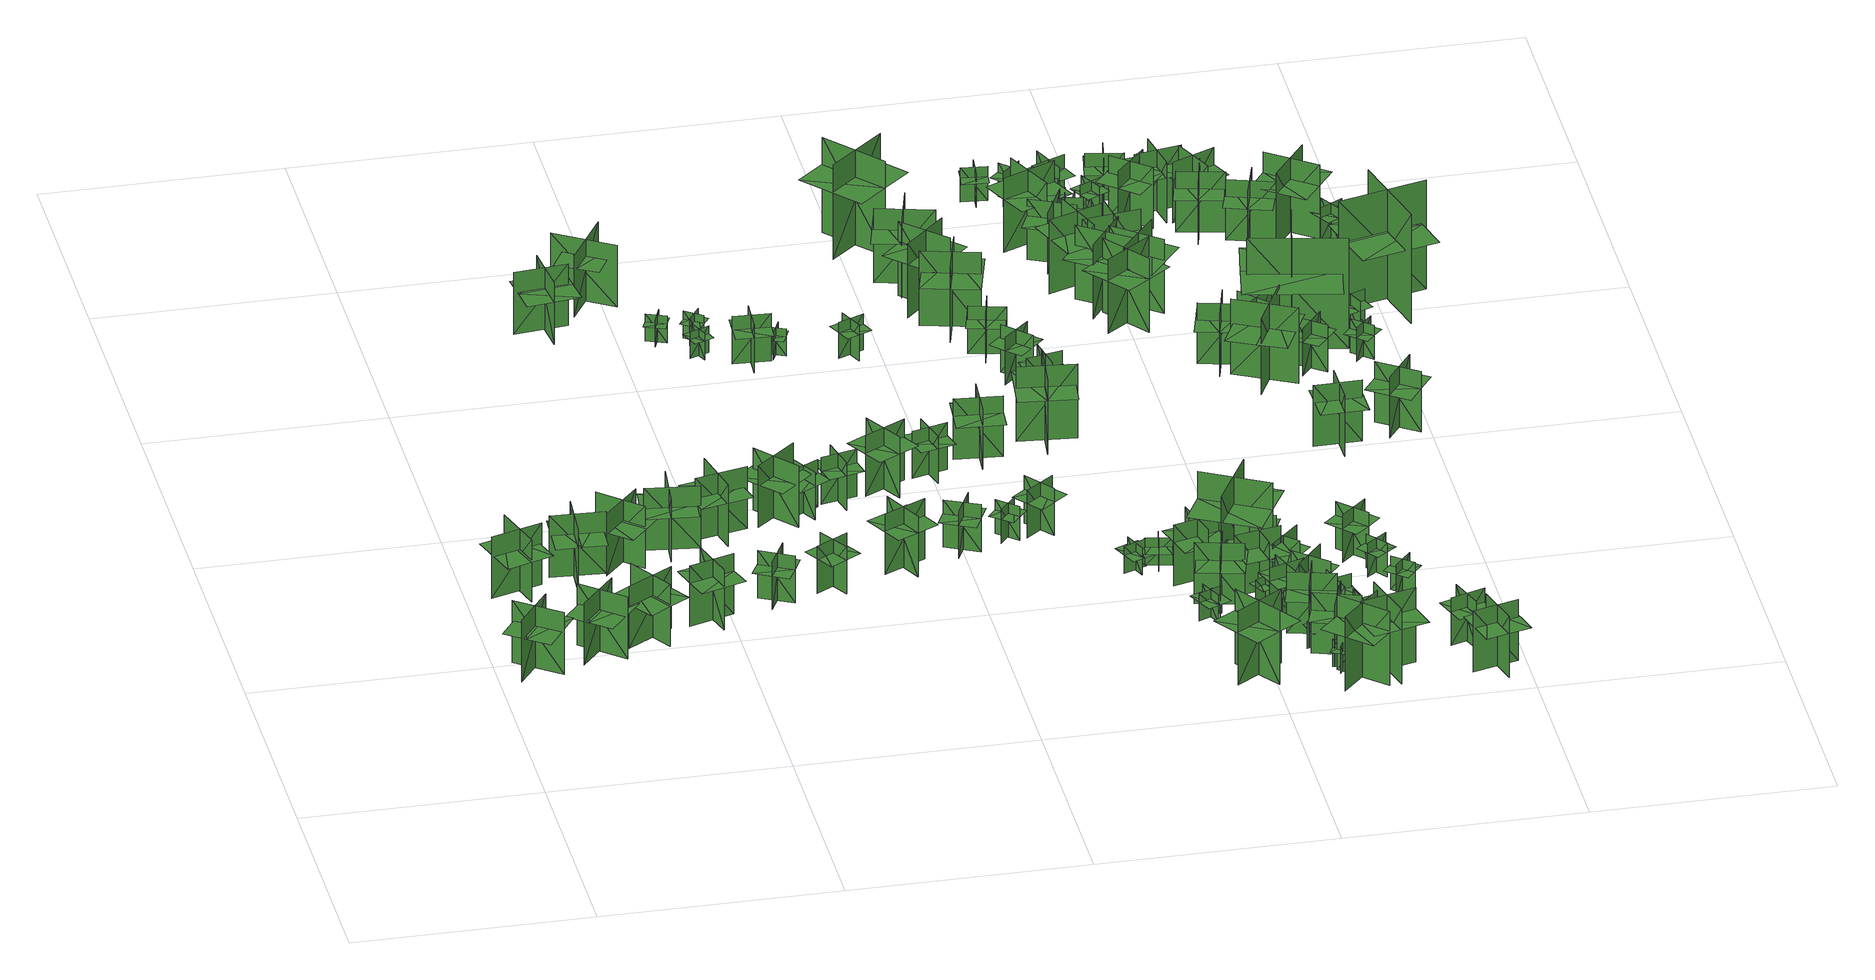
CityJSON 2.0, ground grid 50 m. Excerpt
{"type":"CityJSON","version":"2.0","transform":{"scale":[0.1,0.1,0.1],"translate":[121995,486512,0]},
"CityObjects":{
"tree1":{"type":"SolitaryVegetationObject","geometry":[{"type":"MultiSurface","lod":"1","boundaries":[[[0,1,2]],[[0,2,3]],[[4,5,6]],[[4,6,7]],[[8,9,10]],[[8,10,11]],[[8,11,12]],[[8,12,13]]]}]},
"tree2":{"type":"SolitaryVegetationObject","geometry":[{"type":"MultiSurface","lod":"1","boundaries":[[[14,15,16]],[[14,16,17]],[[18,19,20]],[[18,20,21]],[[22,23,24]],[[22,24,25]],[[22,25,26]],[[22,26,27]]]}]},
"tree3":{"type":"SolitaryVegetationObject","geometry":[{"type":"MultiSurface","lod":"1","boundaries":[[[28,29,30]],[[28,30,31]],[[32,33,34]],[[32,34,35]],[[36,37,38]],[[36,38,39]],[[36,39,40]],[[36,40,41]]]}]},
"tree4":{"type":"SolitaryVegetationObject","geometry":[{"type":"MultiSurface","lod":"1","boundaries":[[[42,43,44]],[[42,44,45]],[[46,47,48]],[[46,48,49]],[[50,51,52]],[[50,52,53]],[[50,53,54]],[[50,54,55]]]}]},
"tree5":{"type":"SolitaryVegetationObject","geometry":[{"type":"MultiSurface","lod":"1","boundaries":[[[56,57,58]],[[56,58,59]],[[60,61,62]],[[60,62,63]],[[64,65,66]],[[64,66,67]],[[64,67,68]],[[64,68,69]]]}]},
"tree6":{"type":"SolitaryVegetationObject","geometry":[{"type":"MultiSurface","lod":"1","boundaries":[[[70,71,72]],[[70,72,73]],[[74,75,76]],[[74,76,77]],[[78,79,80]],[[78,80,81]],[[78,81,82]],[[78,82,83]]]}]},
"tree7":{"type":"SolitaryVegetationObject","geometry":[{"type":"MultiSurface","lod":"1","boundaries":[[[84,85,86]],[[84,86,87]],[[88,89,90]],[[88,90,91]],[[92,93,94]],[[92,94,95]],[[92,95,96]],[[92,96,97]]]}]},
"tree8":{"type":"SolitaryVegetationObject","geometry":[{"type":"MultiSurface","lod":"1","boundaries":[[[98,99,100]],[[98,100,101]],[[102,103,104]],[[102,104,105]],[[106,107,108]],[[106,108,109]],[[106,109,110]],[[106,110,111]]]}]},
"tree9":{"type":"SolitaryVegetationObject","geometry":[{"type":"MultiSurface","lod":"1","boundaries":[[[112,113,114]],[[112,114,115]],[[116,117,118]],[[116,118,119]],[[120,121,122]],[[120,122,123]],[[120,123,124]],[[120,124,125]]]}]},
"tree10":{"type":"SolitaryVegetationObject","geometry":[{"type":"MultiSurface","lod":"1","boundaries":[[[126,127,128]],[[126,128,129]],[[130,131,132]],[[130,132,133]],[[134,135,136]],[[134,136,137]],[[134,137,138]],[[134,138,139]]]}]},
"tree11":{"type":"SolitaryVegetationObject","geometry":[{"type":"MultiSurface","lod":"1","boundaries":[[[140,141,142]],[[140,142,143]],[[144,145,146]],[[144,146,147]],[[148,149,150]],[[148,150,151]],[[148,151,152]],[[148,152,153]]]}]},
"tree12":{"type":"SolitaryVegetationObject","geometry":[{"type":"MultiSurface","lod":"1","boundaries":[[[154,155,156]],[[154,156,157]],[[158,159,160]],[[158,160,161]],[[162,163,164]],[[162,164,165]],[[162,165,166]],[[162,166,167]]]}]},
"tree13":{"type":"SolitaryVegetationObject","geometry":[{"type":"MultiSurface","lod":"1","boundaries":[[[168,169,170]],[[168,170,171]],[[172,173,174]],[[172,174,175]],[[176,177,178]],[[176,178,179]],[[176,179,180]],[[176,180,181]]]}]},
"tree14":{"type":"SolitaryVegetationObject","geometry":[{"type":"MultiSurface","lod":"1","boundaries":[[[182,183,184]],[[182,184,185]],[[186,187,188]],[[186,188,189]],[[190,191,192]],[[190,192,193]],[[190,193,194]],[[190,194,195]]]}]},
"tree15":{"type":"SolitaryVegetationObject","geometry":[{"type":"MultiSurface","lod":"1","boundaries":[[[196,197,198]],[[196,198,199]],[[200,201,202]],[[200,202,203]],[[204,205,206]],[[204,206,207]],[[204,207,208]],[[204,208,209]]]}]},
"tree16":{"type":"SolitaryVegetationObject","geometry":[{"type":"MultiSurface","lod":"1","boundaries":[[[210,211,212]],[[210,212,213]],[[214,215,216]],[[214,216,217]],[[218,219,220]],[[218,220,221]],[[218,221,222]],[[218,222,223]]]}]},
"tree17":{"type":"SolitaryVegetationObject","geometry":[{"type":"MultiSurface","lod":"1","boundaries":[[[224,225,226]],[[224,226,227]],[[228,229,230]],[[228,230,231]],[[232,233,234]],[[232,234,235]],[[232,235,236]],[[232,236,237]]]}]},
"tree18":{"type":"SolitaryVegetationObject","geometry":[{"type":"MultiSurface","lod":"1","boundaries":[[[238,239,240]],[[238,240,241]],[[242,243,244]],[[242,244,245]],[[246,247,248]],[[246,248,249]],[[246,249,250]],[[246,250,251]]]}]},
"tree19":{"type":"SolitaryVegetationObject","geometry":[{"type":"MultiSurface","lod":"1","boundaries":[[[252,253,254]],[[252,254,255]],[[256,257,258]],[[256,258,259]],[[260,261,262]],[[260,262,263]],[[260,263,264]],[[260,264,265]]]}]},
"tree20":{"type":"SolitaryVegetationObject","geometry":[{"type":"MultiSurface","lod":"1","boundaries":[[[266,267,268]],[[266,268,269]],[[270,271,272]],[[270,272,273]],[[274,275,276]],[[274,276,277]],[[274,277,278]],[[274,278,279]]]}]},
"tree21":{"type":"SolitaryVegetationObject","geometry":[{"type":"MultiSurface","lod":"1","boundaries":[[[280,281,282]],[[280,282,283]],[[284,285,286]],[[284,286,287]],[[288,289,290]],[[288,290,291]],[[288,291,292]],[[288,292,293]]]}]},
"tree22":{"type":"SolitaryVegetationObject","geometry":[{"type":"MultiSurface","lod":"1","boundaries":[[[294,295,296]],[[294,296,297]],[[298,299,300]],[[298,300,301]],[[302,303,304]],[[302,304,305]],[[302,305,306]],[[302,306,307]]]}]},
"tree23":{"type":"SolitaryVegetationObject","geometry":[{"type":"MultiSurface","lod":"1","boundaries":[[[308,309,310]],[[308,310,311]],[[312,313,314]],[[312,314,315]],[[316,317,318]],[[316,318,319]],[[316,319,320]],[[316,320,321]]]}]},
"tree24":{"type":"SolitaryVegetationObject","geometry":[{"type":"MultiSurface","lod":"1","boundaries":[[[322,323,324]],[[322,324,325]],[[326,327,328]],[[326,328,329]],[[330,331,332]],[[330,332,333]],[[330,333,334]],[[330,334,335]]]}]},
"tree25":{"type":"SolitaryVegetationObject","geometry":[{"type":"MultiSurface","lod":"1","boundaries":[[[336,337,338]],[[336,338,339]],[[340,341,342]],[[340,342,343]],[[344,345,346]],[[344,346,347]],[[344,347,348]],[[344,348,349]]]}]},
"tree26":{"type":"SolitaryVegetationObject","geometry":[{"type":"MultiSurface","lod":"1","boundaries":[[[350,351,352]],[[350,352,353]],[[354,355,356]],[[354,356,357]],[[358,359,360]],[[358,360,361]],[[358,361,362]],[[358,362,363]]]}]},
"tree27":{"type":"SolitaryVegetationObject","geometry":[{"type":"MultiSurface","lod":"1","boundaries":[[[364,365,366]],[[364,366,367]],[[368,369,370]],[[368,370,371]],[[372,373,374]],[[372,374,375]],[[372,375,376]],[[372,376,377]]]}]},
"tree28":{"type":"SolitaryVegetationObject","geometry":[{"type":"MultiSurface","lod":"1","boundaries":[[[378,379,380]],[[378,380,381]],[[382,383,384]],[[382,384,385]],[[386,387,388]],[[386,388,389]],[[386,389,390]],[[386,390,391]]]}]},
"tree29":{"type":"SolitaryVegetationObject","geometry":[{"type":"MultiSurface","lod":"1","boundaries":[[[392,393,394]],[[392,394,395]],[[396,397,398]],[[396,398,399]],[[400,401,402]],[[400,402,403]],[[400,403,404]],[[400,404,405]]]}]},
"tree30":{"type":"SolitaryVegetationObject","geometry":[{"type":"MultiSurface","lod":"1","boundaries":[[[406,407,408]],[[406,408,409]],[[410,411,412]],[[410,412,413]],[[414,415,416]],[[414,416,417]],[[414,417,418]],[[414,418,419]]]}]},
"tree31":{"type":"SolitaryVegetationObject","geometry":[{"type":"MultiSurface","lod":"1","boundaries":[[[420,421,422]],[[420,422,423]],[[424,425,426]],[[424,426,427]],[[428,429,430]],[[428,430,431]],[[428,431,432]],[[428,432,433]]]}]},
"tree32":{"type":"SolitaryVegetationObject","geometry":[{"type":"MultiSurface","lod":"1","boundaries":[[[434,435,436]],[[434,436,437]],[[438,439,440]],[[438,440,441]],[[442,443,444]],[[442,444,445]],[[442,445,446]],[[442,446,447]]]}]},
"tree33":{"type":"SolitaryVegetationObject","geometry":[{"type":"MultiSurface","lod":"1","boundaries":[[[448,449,450]],[[448,450,451]],[[452,453,454]],[[452,454,455]],[[456,457,458]],[[456,458,459]],[[456,459,460]],[[456,460,461]]]}]},
"tree34":{"type":"SolitaryVegetationObject","geometry":[{"type":"MultiSurface","lod":"1","boundaries":[[[462,463,464]],[[462,464,465]],[[466,467,468]],[[466,468,469]],[[470,471,472]],[[470,472,473]],[[470,473,474]],[[470,474,475]]]}]},
"tree35":{"type":"SolitaryVegetationObject","geometry":[{"type":"MultiSurface","lod":"1","boundaries":[[[476,477,478]],[[476,478,479]],[[480,481,482]],[[480,482,483]],[[484,485,486]],[[484,486,487]],[[484,487,488]],[[484,488,489]]]}]},
"tree36":{"type":"SolitaryVegetationObject","geometry":[{"type":"MultiSurface","lod":"1","boundaries":[[[490,491,492]],[[490,492,493]],[[494,495,496]],[[494,496,497]],[[498,499,500]],[[498,500,501]],[[498,501,502]],[[498,502,503]]]}]},
"tree37":{"type":"SolitaryVegetationObject","geometry":[{"type":"MultiSurface","lod":"1","boundaries":[[[504,505,506]],[[504,506,507]],[[508,509,510]],[[508,510,511]],[[512,513,514]],[[512,514,515]],[[512,515,516]],[[512,516,517]]]}]},
"tree38":{"type":"SolitaryVegetationObject","geometry":[{"type":"MultiSurface","lod":"1","boundaries":[[[518,519,520]],[[518,520,521]],[[522,523,524]],[[522,524,525]],[[526,527,528]],[[526,528,529]],[[526,529,530]],[[526,530,531]]]}]},
"tree39":{"type":"SolitaryVegetationObject","geometry":[{"type":"MultiSurface","lod":"1","boundaries":[[[532,533,534]],[[532,534,535]],[[536,537,538]],[[536,538,539]],[[540,541,542]],[[540,542,543]],[[540,543,544]],[[540,544,545]]]}]},
"tree40":{"type":"SolitaryVegetationObject","geometry":[{"type":"MultiSurface","lod":"1","boundaries":[[[546,547,548]],[[546,548,549]],[[550,551,552]],[[550,552,553]],[[554,555,556]],[[554,556,557]],[[554,557,558]],[[554,558,559]]]}]},
"tree41":{"type":"SolitaryVegetationObject","geometry":[{"type":"MultiSurface","lod":"1","boundaries":[[[560,561,562]],[[560,562,563]],[[564,565,566]],[[564,566,567]],[[568,569,570]],[[568,570,571]],[[568,571,572]],[[568,572,573]]]}]},
"tree42":{"type":"SolitaryVegetationObject","geometry":[{"type":"MultiSurface","lod":"1","boundaries":[[[574,575,576]],[[574,576,577]],[[578,579,580]],[[578,580,581]],[[582,583,584]],[[582,584,585]],[[582,585,586]],[[582,586,587]]]}]},
"tree43":{"type":"SolitaryVegetationObject","geometry":[{"type":"MultiSurface","lod":"1","boundaries":[[[588,589,590]],[[588,590,591]],[[592,593,594]],[[592,594,595]],[[596,597,598]],[[596,598,599]],[[596,599,600]],[[596,600,601]]]}]},
"tree44":{"type":"SolitaryVegetationObject","geometry":[{"type":"MultiSurface","lod":"1","boundaries":[[[602,603,604]],[[602,604,605]],[[606,607,608]],[[606,608,609]],[[610,611,612]],[[610,612,613]],[[610,613,614]],[[610,614,615]]]}]},
"tree45":{"type":"SolitaryVegetationObject","geometry":[{"type":"MultiSurface","lod":"1","boundaries":[[[616,617,618]],[[616,618,619]],[[620,621,622]],[[620,622,623]],[[624,625,626]],[[624,626,627]],[[624,627,628]],[[624,628,629]]]}]},
"tree46":{"type":"SolitaryVegetationObject","geometry":[{"type":"MultiSurface","lod":"1","boundaries":[[[630,631,632]],[[630,632,633]],[[634,635,636]],[[634,636,637]],[[638,639,640]],[[638,640,641]],[[638,641,642]],[[638,642,643]]]}]},
"tree47":{"type":"SolitaryVegetationObject","geometry":[{"type":"MultiSurface","lod":"1","boundaries":[[[644,645,646]],[[644,646,647]],[[648,649,650]],[[648,650,651]],[[652,653,654]],[[652,654,655]],[[652,655,656]],[[652,656,657]]]}]},
"tree48":{"type":"SolitaryVegetationObject","geometry":[{"type":"MultiSurface","lod":"1","boundaries":[[[658,659,660]],[[658,660,661]],[[662,663,664]],[[662,664,665]],[[666,667,668]],[[666,668,669]],[[666,669,670]],[[666,670,671]]]}]},
"tree49":{"type":"SolitaryVegetationObject","geometry":[{"type":"MultiSurface","lod":"1","boundaries":[[[672,673,674]],[[672,674,675]],[[676,677,678]],[[676,678,679]],[[680,681,682]],[[680,682,683]],[[680,683,684]],[[680,684,685]]]}]},
"tree50":{"type":"SolitaryVegetationObject","geometry":[{"type":"MultiSurface","lod":"1","boundaries":[[[686,687,688]],[[686,688,689]],[[690,691,692]],[[690,692,693]],[[694,695,696]],[[694,696,697]],[[694,697,698]],[[694,698,699]]]}]},
"tree51":{"type":"SolitaryVegetationObject","geometry":[{"type":"MultiSurface","lod":"1","boundaries":[[[700,701,702]],[[700,702,703]],[[704,705,706]],[[704,706,707]],[[708,709,710]],[[708,710,711]],[[708,711,712]],[[708,712,713]]]}]},
"tree52":{"type":"SolitaryVegetationObject","geometry":[{"type":"MultiSurface","lod":"1","boundaries":[[[714,715,716]],[[714,716,717]],[[718,719,720]],[[718,720,721]],[[722,723,724]],[[722,724,725]],[[722,725,726]],[[722,726,727]]]}]},
"tree53":{"type":"SolitaryVegetationObject","geometry":[{"type":"MultiSurface","lod":"1","boundaries":[[[728,729,730]],[[728,730,731]],[[732,733,734]],[[732,734,735]],[[736,737,738]],[[736,738,739]],[[736,739,740]],[[736,740,741]]]}]},
"tree54":{"type":"SolitaryVegetationObject","geometry":[{"type":"MultiSurface","lod":"1","boundaries":[[[742,743,744]],[[742,744,745]],[[746,747,748]],[[746,748,749]],[[750,751,752]],[[750,752,753]],[[750,753,754]],[[750,754,755]]]}]},
"tree55":{"type":"SolitaryVegetationObject","geometry":[{"type":"MultiSurface","lod":"1","boundaries":[[[756,757,758]],[[756,758,759]],[[760,761,762]],[[760,762,763]],[[764,765,766]],[[764,766,767]],[[764,767,768]],[[764,768,769]]]}]},
"tree56":{"type":"SolitaryVegetationObject","geometry":[{"type":"MultiSurface","lod":"1","boundaries":[[[770,771,772]],[[770,772,773]],[[774,775,776]],[[774,776,777]],[[778,779,780]],[[778,780,781]],[[778,781,782]],[[778,782,783]]]}]},
"tree57":{"type":"SolitaryVegetationObject","geometry":[{"type":"MultiSurface","lod":"1","boundaries":[[[784,785,786]],[[784,786,787]],[[788,789,790]],[[788,790,791]],[[792,793,794]],[[792,794,795]],[[792,795,796]],[[792,796,797]]]}]},
"tree58":{"type":"SolitaryVegetationObject","geometry":[{"type":"MultiSurface","lod":"1","boundaries":[[[798,799,800]],[[798,800,801]],[[802,803,804]],[[802,804,805]],[[806,807,808]],[[806,808,809]],[[806,809,810]],[[806,810,811]]]}]},
"tree59":{"type":"SolitaryVegetationObject","geometry":[{"type":"MultiSurface","lod":"1","boundaries":[[[812,813,814]],[[812,814,815]],[[816,817,818]],[[816,818,819]],[[820,821,822]],[[820,822,823]],[[820,823,824]],[[820,824,825]]]}]},
"tree60":{"type":"SolitaryVegetationObject","geometry":[{"type":"MultiSurface","lod":"1","boundaries":[[[826,827,828]],[[826,828,829]],[[830,831,832]],[[830,832,833]],[[834,835,836]],[[834,836,837]],[[834,837,838]],[[834,838,839]]]}]},
"tree61":{"type":"SolitaryVegetationObject","geometry":[{"type":"MultiSurface","lod":"1","boundaries":[[[840,841,842]],[[840,842,843]],[[844,845,846]],[[844,846,847]],[[848,849,850]],[[848,850,851]],[[848,851,852]],[[848,852,853]]]}]},
"tree62":{"type":"SolitaryVegetationObject","geometry":[{"type":"MultiSurface","lod":"1","boundaries":[[[854,855,856]],[[854,856,857]],[[858,859,860]],[[858,860,861]],[[862,863,864]],[[862,864,865]],[[862,865,866]],[[862,866,867]]]}]},
"tree63":{"type":"SolitaryVegetationObject","geometry":[{"type":"MultiSurface","lod":"1","boundaries":[[[868,869,870]],[[868,870,871]],[[872,873,874]],[[872,874,875]],[[876,877,878]],[[876,878,879]],[[876,879,880]],[[876,880,881]]]}]},
"tree64":{"type":"SolitaryVegetationObject","geometry":[{"type":"MultiSurface","lod":"1","boundaries":[[[882,883,884]],[[882,884,885]],[[886,887,888]],[[886,888,889]],[[890,891,892]],[[890,892,893]],[[890,893,894]],[[890,894,895]]]}]},
"tree65":{"type":"SolitaryVegetationObject","geometry":[{"type":"MultiSurface","lod":"1","boundaries":[[[896,897,898]],[[896,898,899]],[[900,901,902]],[[900,902,903]],[[904,905,906]],[[904,906,907]],[[904,907,908]],[[904,908,909]]]}]},
"tree66":{"type":"SolitaryVegetationObject","geometry":[{"type":"MultiSurface","lod":"1","boundaries":[[[910,911,912]],[[910,912,913]],[[914,915,916]],[[914,916,917]],[[918,919,920]],[[918,920,921]],[[918,921,922]],[[918,922,923]]]}]},
"tree67":{"type":"SolitaryVegetationObject","geometry":[{"type":"MultiSurface","lod":"1","boundaries":[[[924,925,926]],[[924,926,927]],[[928,929,930]],[[928,930,931]],[[932,933,934]],[[932,934,935]],[[932,935,936]],[[932,936,937]]]}]},
"tree68":{"type":"SolitaryVegetationObject","geometry":[{"type":"MultiSurface","lod":"1","boundaries":[[[938,939,940]],[[938,940,941]],[[942,943,944]],[[942,944,945]],[[946,947,948]],[[946,948,949]],[[946,949,950]],[[946,950,951]]]}]},
"tree69":{"type":"SolitaryVegetationObject","geometry":[{"type":"MultiSurface","lod":"1","boundaries":[[[952,953,954]],[[952,954,955]],[[956,957,958]],[[956,958,959]],[[960,961,962]],[[960,962,963]],[[960,963,964]],[[960,964,965]]]}]},
"tree70":{"type":"SolitaryVegetationObject","geometry":[{"type":"MultiSurface","lod":"1","boundaries":[[[966,967,968]],[[966,968,969]],[[970,971,972]],[[970,972,973]],[[974,975,976]],[[974,976,977]],[[974,977,978]],[[974,978,979]]]}]},
"tree71":{"type":"SolitaryVegetationObject","geometry":[{"type":"MultiSurface","lod":"1","boundaries":[[[980,981,982]],[[980,982,983]],[[984,985,986]],[[984,986,987]],[[988,989,990]],[[988,990,991]],[[988,991,992]],[[988,992,993]]]}]},
"tree72":{"type":"SolitaryVegetationObject","geometry":[{"type":"MultiSurface","lod":"1","boundaries":[[[994,995,996]],[[994,996,997]],[[998,999,1000]],[[998,1000,1001]],[[1002,1003,1004]],[[1002,1004,1005]],[[1002,1005,1006]],[[1002,1006,1007]]]}]},
"tree73":{"type":"SolitaryVegetationObject","geometry":[{"type":"MultiSurface","lod":"1","boundaries":[[[1008,1009,1010]],[[1008,1010,1011]],[[1012,1013,1014]],[[1012,1014,1015]],[[1016,1017,1018]],[[1016,1018,1019]],[[1016,1019,1020]],[[1016,1020,1021]]]}]},
"tree74":{"type":"SolitaryVegetationObject","geometry":[{"type":"MultiSurface","lod":"1","boundaries":[[[1022,1023,1024]],[[1022,1024,1025]],[[1026,1027,1028]],[[1026,1028,1029]],[[1030,1031,1032]],[[1030,1032,1033]],[[1030,1033,1034]],[[1030,1034,1035]]]}]},
"tree75":{"type":"SolitaryVegetationObject","geometry":[{"type":"MultiSurface","lod":"1","boundaries":[[[1036,1037,1038]],[[1036,1038,1039]],[[1040,1041,1042]],[[1040,1042,1043]],[[1044,1045,1046]],[[1044,1046,1047]],[[1044,1047,1048]],[[1044,1048,1049]]]}]},
"tree76":{"type":"SolitaryVegetationObject","geometry":[{"type":"MultiSurface","lod":"1","boundaries":[[[1050,1051,1052]],[[1050,1052,1053]],[[1054,1055,1056]],[[1054,1056,1057]],[[1058,1059,1060]],[[1058,1060,1061]],[[1058,1061,1062]],[[1058,1062,1063]]]}]},
"tree77":{"type":"SolitaryVegetationObject","geometry":[{"type":"MultiSurface","lod":"1","boundaries":[[[1064,1065,1066]],[[1064,1066,1067]],[[1068,1069,1070]],[[1068,1070,1071]],[[1072,1073,1074]],[[1072,1074,1075]],[[1072,1075,1076]],[[1072,1076,1077]]]}]},
"tree78":{"type":"SolitaryVegetationObject","geometry":[{"type":"MultiSurface","lod":"1","boundaries":[[[1078,1079,1080]],[[1078,1080,1081]],[[1082,1083,1084]],[[1082,1084,1085]],[[1086,1087,1088]],[[1086,1088,1089]],[[1086,1089,1090]],[[1086,1090,1091]]]}]},
"tree79":{"type":"SolitaryVegetationObject","geometry":[{"type":"MultiSurface","lod":"1","boundaries":[[[1092,1093,1094]],[[1092,1094,1095]],[[1096,1097,1098]],[[1096,1098,1099]],[[1100,1101,1102]],[[1100,1102,1103]],[[1100,1103,1104]],[[1100,1104,1105]]]}]},
"tree80":{"type":"SolitaryVegetationObject","geometry":[{"type":"MultiSurface","lod":"1","boundaries":[[[1106,1107,1108]],[[1106,1108,1109]],[[1110,1111,1112]],[[1110,1112,1113]],[[1114,1115,1116]],[[1114,1116,1117]],[[1114,1117,1118]],[[1114,1118,1119]]]}]},
"tree81":{"type":"SolitaryVegetationObject","geometry":[{"type":"MultiSurface","lod":"1","boundaries":[[[1120,1121,1122]],[[1120,1122,1123]],[[1124,1125,1126]],[[1124,1126,1127]],[[1128,1129,1130]],[[1128,1130,1131]],[[1128,1131,1132]],[[1128,1132,1133]]]}]},
"tree82":{"type":"SolitaryVegetationObject","geometry":[{"type":"MultiSurface","lod":"1","boundaries":[[[1134,1135,1136]],[[1134,1136,1137]],[[1138,1139,1140]],[[1138,1140,1141]],[[1142,1143,1144]],[[1142,1144,1145]],[[1142,1145,1146]],[[1142,1146,1147]]]}]},
"tree83":{"type":"SolitaryVegetationObject","geometry":[{"type":"MultiSurface","lod":"1","boundaries":[[[1148,1149,1150]],[[1148,1150,1151]],[[1152,1153,1154]],[[1152,1154,1155]],[[1156,1157,1158]],[[1156,1158,1159]],[[1156,1159,1160]],[[1156,1160,1161]]]}]},
"tree84":{"type":"SolitaryVegetationObject","geometry":[{"type":"MultiSurface","lod":"1","boundaries":[[[1162,1163,1164]],[[1162,1164,1165]],[[1166,1167,1168]],[[1166,1168,1169]],[[1170,1171,1172]],[[1170,1172,1173]],[[1170,1173,1174]],[[1170,1174,1175]]]}]},
"tree85":{"type":"SolitaryVegetationObject","geometry":[{"type":"MultiSurface","lod":"1","boundaries":[[[1176,1177,1178]],[[1176,1178,1179]],[[1180,1181,1182]],[[1180,1182,1183]],[[1184,1185,1186]],[[1184,1186,1187]],[[1184,1187,1188]],[[1184,1188,1189]]]}]},
"tree86":{"type":"SolitaryVegetationObject","geometry":[{"type":"MultiSurface","lod":"1","boundaries":[[[1190,1191,1192]],[[1190,1192,1193]],[[1194,1195,1196]],[[1194,1196,1197]],[[1198,1199,1200]],[[1198,1200,1201]],[[1198,1201,1202]],[[1198,1202,1203]]]}]},
"tree87":{"type":"SolitaryVegetationObject","geometry":[{"type":"MultiSurface","lod":"1","boundaries":[[[1204,1205,1206]],[[1204,1206,1207]],[[1208,1209,1210]],[[1208,1210,1211]],[[1212,1213,1214]],[[1212,1214,1215]],[[1212,1215,1216]],[[1212,1216,1217]]]}]},
"tree88":{"type":"SolitaryVegetationObject","geometry":[{"type":"MultiSurface","lod":"1","boundaries":[[[1218,1219,1220]],[[1218,1220,1221]],[[1222,1223,1224]],[[1222,1224,1225]],[[1226,1227,1228]],[[1226,1228,1229]],[[1226,1229,1230]],[[1226,1230,1231]]]}]},
"tree89":{"type":"SolitaryVegetationObject","geometry":[{"type":"MultiSurface","lod":"1","boundaries":[[[1232,1233,1234]],[[1232,1234,1235]],[[1236,1237,1238]],[[1236,1238,1239]],[[1240,1241,1242]],[[1240,1242,1243]],[[1240,1243,1244]],[[1240,1244,1245]]]}]},
"tree90":{"type":"SolitaryVegetationObject","geometry":[{"type":"MultiSurface","lod":"1","boundaries":[[[1246,1247,1248]],[[1246,1248,1249]],[[1250,1251,1252]],[[1250,1252,1253]],[[1254,1255,1256]],[[1254,1256,1257]],[[1254,1257,1258]],[[1254,1258,1259]]]}]},
"tree91":{"type":"SolitaryVegetationObject","geometry":[{"type":"MultiSurface","lod":"1","boundaries":[[[1260,1261,1262]],[[1260,1262,1263]],[[1264,1265,1266]],[[1264,1266,1267]],[[1268,1269,1270]],[[1268,1270,1271]],[[1268,1271,1272]],[[1268,1272,1273]]]}]},
"tree92":{"type":"SolitaryVegetationObject","geometry":[{"type":"MultiSurface","lod":"1","boundaries":[[[1274,1275,1276]],[[1274,1276,1277]],[[1278,1279,1280]],[[1278,1280,1281]],[[1282,1283,1284]],[[1282,1284,1285]],[[1282,1285,1286]],[[1282,1286,1287]]]}]},
"tree93":{"type":"SolitaryVegetationObject","geometry":[{"type":"MultiSurface","lod":"1","boundaries":[[[1288,1289,1290]],[[1288,1290,1291]],[[1292,1293,1294]],[[1292,1294,1295]],[[1296,1297,1298]],[[1296,1298,1299]],[[1296,1299,1300]],[[1296,1300,1301]]]}]},
"tree94":{"type":"SolitaryVegetationObject","geometry":[{"type":"MultiSurface","lod":"1","boundaries":[[[1302,1303,1304]],[[1302,1304,1305]],[[1306,1307,1308]],[[1306,1308,1309]],[[1310,1311,1312]],[[1310,1312,1313]],[[1310,1313,1314]],[[1310,1314,1315]]]}]},
"tree95":{"type":"SolitaryVegetationObject","geometry":[{"type":"MultiSurface","lod":"1","boundaries":[[[1316,1317,1318]],[[1316,1318,1319]],[[1320,1321,1322]],[[1320,1322,1323]],[[1324,1325,1326]],[[1324,1326,1327]],[[1324,1327,1328]],[[1324,1328,1329]]]}]},
"tree96":{"type":"SolitaryVegetationObject","geometry":[{"type":"MultiSurface","lod":"1","boundaries":[[[1330,1331,1332]],[[1330,1332,1333]],[[1334,1335,1336]],[[1334,1336,1337]],[[1338,1339,1340]],[[1338,1340,1341]],[[1338,1341,1342]],[[1338,1342,1343]]]}]},
"tree97":{"type":"SolitaryVegetationObject","geometry":[{"type":"MultiSurface","lod":"1","boundaries":[[[1344,1345,1346]],[[1344,1346,1347]],[[1348,1349,1350]],[[1348,1350,1351]],[[1352,1353,1354]],[[1352,1354,1355]],[[1352,1356,1357]],[[1352,1357,1353]]]}]},
"tree98":{"type":"SolitaryVegetationObject","geometry":[{"type":"MultiSurface","lod":"1","boundaries":[[[1358,1359,1360]],[[1358,1360,1361]],[[1362,1363,1364]],[[1362,1364,1365]],[[1366,1367,1368]],[[1366,1368,1369]],[[1366,1369,1370]],[[1366,1370,1371]]]}]}
},
"vertices":[
[41,420,13],[108,511,13],[108,511,154],[41,420,154],[129,433,13],[38,500,13],[38,500,154],[129,433,154],[51,421,109],[94,390,109],[159,483,109],[117,513,109],[74,543,109],[9,451,109],
[94,842,7],[127,734,7],[127,734,148],[94,842,148],[52,763,7],[160,796,7],[160,796,148],[52,763,148],[89,833,102],[39,817,102],[74,709,102],[124,725,102],[173,742,102],[138,849,102],
[176,465,10],[249,551,10],[249,551,151],[176,465,151],[265,472,10],[179,545,10],[179,545,151],[265,472,151],[186,465,105],[227,432,105],[299,520,105],[258,553,105],[218,586,105],[146,498,105],
[225,754,7],[232,867,7],[232,867,148],[225,754,148],[293,813,7],[180,820,7],[180,820,148],[293,813,148],[234,760,103],[286,758,103],[291,871,103],[239,873,103],[187,876,103],[181,763,103],
[298,600,9],[357,504,9],[357,504,150],[298,600,150],[277,513,9],[374,572,9],[374,572,150],[277,513,150],[295,590,105],[251,562,105],[312,467,105],[356,495,105],[400,523,105],[339,618,105],
[289,895,6],[373,819,6],[373,819,147],[289,895,147],[293,805,6],[369,889,6],[369,889,147],[293,805,147],[289,884,101],[254,845,101],[339,770,101],[374,809,101],[408,849,101],[323,923,101],
[475,544,9],[446,639,9],[446,639,147],[475,544,147],[506,602,9],[411,573,9],[411,573,147],[506,602,147],[506,602,108],[492,650,108],[397,621,108],[411,573,108],[426,525,108],[521,555,108],
[496,873,7],[384,886,7],[384,886,148],[496,873,148],[440,944,7],[428,831,7],[428,831,148],[440,944,148],[490,882,103],[495,934,103],[383,945,103],[378,893,103],[373,841,103],[485,830,103],
[583,599,12],[619,668,12],[619,668,120],[583,599,120],[632,614,12],[564,650,12],[564,650,120],[632,614,120],[632,614,89],[650,649,89],[582,685,89],[564,650,89],[546,616,89],[614,580,89],
[601,927,8],[491,902,8],[491,902,149],[601,927,149],[525,975,8],[550,865,8],[550,865,149],[525,975,149],[592,933,104],[580,984,104],[470,958,104],[482,907,104],[495,856,104],[605,882,104],
[305,1756,14],[417,1768,14],[417,1768,155],[305,1756,155],[375,1700,14],[363,1812,14],[363,1812,155],[375,1700,155],[313,1749,109],[319,1697,109],[432,1711,109],[425,1763,109],[419,1815,109],[306,1801,109],
[750,682,12],[683,643,12],[683,643,119],[750,682,119],[700,696,12],[739,629,12],[739,629,119],[700,696,119],[700,696,89],[666,676,89],[705,609,89],[739,629,89],[772,648,89],[733,715,89],
[700,901,13],[626,987,13],[626,987,154],[700,901,154],[707,990,13],[621,917,13],[621,917,154],[707,990,154],[701,911,108],[740,946,108],[665,1031,108],[626,996,108],[587,961,108],[662,877,108],
[739,931,9],[702,998,9],[702,998,117],[739,931,117],[754,980,9],[686,943,9],[686,943,117],[754,980,117],[754,980,87],[735,1014,87],[667,977,87],[686,943,87],[705,909,87],[773,946,87],
[435,1798,14],[509,1917,14],[509,1917,154],[435,1798,154],[527,1820,14],[527,1820,154],[408,1894,154],[408,1894,14],[442,1808,117],[483,1786,117],[536,1881,117],[496,1904,117],[455,1927,117],[401,1831,117],
[566,1643,18],[582,1684,18],[582,1684,79],[566,1643,79],[593,1655,18],[552,1671,18],[552,1671,79],[593,1655,79],[593,1655,62],[601,1675,62],[560,1692,62],[552,1671,62],[544,1651,62],[585,1634,62],
[830,691,10],[919,735,10],[919,735,148],[830,691,148],[892,669,10],[848,758,10],[848,758,148],[892,669,148],[892,669,110],[937,691,110],[892,781,110],[848,758,110],[803,736,110],[848,647,110],
[788,1022,14],[806,946,14],[806,946,122],[788,1022,122],[761,978,14],[836,996,14],[836,996,122],[761,978,122],[761,978,91],[770,940,91],[845,959,91],[836,996,91],[827,1034,91],[752,1015,91],
[624,1585,18],[665,1601,18],[665,1601,79],[624,1585,79],[651,1573,18],[635,1614,18],[635,1614,79],[651,1573,79],[651,1573,62],[671,1581,62],[656,1622,62],[635,1614,62],[614,1606,62],[630,1565,62],
[664,1642,18],[628,1667,18],[628,1667,79],[664,1642,79],[659,1671,18],[634,1635,18],[634,1635,79],[659,1671,79],[659,1671,62],[641,1684,62],[616,1648,62],[634,1635,62],[652,1622,62],[677,1658,62],
[855,996,11],[942,1044,11],[942,1044,150],[855,996,150],[919,977,11],[870,1064,11],[870,1064,150],[919,977,150],[919,977,111],[962,1001,111],[914,1088,111],[870,1064,111],[827,1040,111],[875,953,111],
[741,1585,16],[737,1508,16],[737,1508,124],[741,1585,124],[702,1551,16],[780,1547,16],[780,1547,124],[702,1551,124],[702,1551,94],[701,1512,94],[778,1508,94],[780,1547,94],[782,1585,94],[704,1589,94],
[984,719,12],[1018,788,12],[1018,788,120],[984,719,120],[1033,735,12],[963,769,12],[963,769,120],[1033,735,120],[1033,735,89],[1050,770,89],[980,804,89],[963,769,89],[946,734,89],[1016,700,89],
[784,1546,18],[802,1587,18],[802,1587,79],[784,1546,79],[812,1557,18],[771,1575,18],[771,1575,79],[812,1557,79],[812,1557,62],[820,1577,62],[780,1595,62],[771,1575,62],[762,1554,62],[803,1537,62],
[983,1082,16],[1003,1008,16],[1003,1008,124],[983,1082,124],[957,1038,16],[1032,1058,16],[1032,1058,124],[957,1038,124],[957,1038,94],[967,1001,94],[1042,1020,94],[1032,1058,94],[1022,1095,94],[947,1075,94],
[1116,763,13],[1074,799,13],[1074,799,90],[1116,763,90],[1113,800,13],[1078,758,13],[1078,758,90],[1113,800,90],[1113,800,68],[1092,818,68],[1056,775,68],[1078,758,68],[1099,740,68],[1134,782,68],
[926,1561,18],[949,1507,18],[949,1507,100],[926,1561,100],[911,1525,18],[965,1548,18],[965,1548,100],[911,1525,100],[911,1525,77],[923,1497,77],[977,1521,77],[965,1548,77],[953,1575,77],[899,1552,77],
[1188,775,8],[1140,836,8],[1140,836,116],[1188,775,116],[1195,826,8],[1134,778,8],[1134,778,116],[1195,826,116],[1195,826,86],[1170,857,86],[1110,808,86],[1134,778,86],[1158,748,86],[1219,796,86],
[1099,1039,19],[1106,1138,19],[1106,1138,157],[1099,1039,157],[1149,1081,19],[1050,1089,19],[1050,1089,157],[1149,1081,157],[1149,1081,119],[1153,1131,119],[1054,1139,119],[1050,1089,119],[1046,1039,119],[1146,1032,119],
[1338,605,18],[1338,605,80],[1289,585,80],[1289,585,18],[1323,572,18],[1323,572,80],[1304,620,80],[1304,620,18],[1326,565,60],[1351,575,60],[1327,635,60],[1302,624,60],[1277,614,60],[1302,555,60],
[1421,118,14],[1522,185,14],[1522,185,183],[1421,118,183],[1501,102,14],[1433,202,14],[1433,202,183],[1501,102,183],[1501,102,135],[1551,135,135],[1483,236,135],[1433,202,135],[1382,169,135],[1450,68,135],
[1445,393,19],[1445,393,81],[1396,371,81],[1396,371,19],[1431,359,19],[1431,359,81],[1410,407,81],[1410,407,19],[1434,352,61],[1458,363,61],[1433,422,61],[1408,411,61],[1384,400,61],[1409,341,61],
[1335,601,22],[1335,601,84],[1388,592,84],[1388,592,22],[1365,621,22],[1365,621,84],[1356,571,84],[1356,571,22],[1367,629,64],[1340,634,64],[1329,571,64],[1355,566,64],[1382,561,64],[1393,624,64],
[1497,417,18],[1400,441,18],[1400,441,157],[1497,417,157],[1463,474,18],[1439,377,18],[1439,377,157],[1463,474,157],[1463,474,118],[1415,486,118],[1391,390,118],[1439,377,118],[1487,365,118],[1512,461,118],
[1186,1129,22],[1307,1116,22],[1307,1116,191],[1186,1129,191],[1236,1065,22],[1249,1186,22],[1249,1186,191],[1236,1065,191],[1236,1065,144],[1297,1059,144],[1310,1180,144],[1249,1186,144],[1189,1193,144],[1176,1072,144],
[1437,484,19],[1411,580,19],[1411,580,158],[1437,484,158],[1470,541,19],[1374,515,19],[1374,515,158],[1470,541,158],[1470,541,119],[1458,589,119],[1361,563,119],[1374,515,119],[1387,467,119],[1483,493,119],
[981,1912,15],[1097,2014,15],[1097,2014,231],[981,1912,231],[1084,1905,15],[982,2021,15],[982,2021,231],[1084,1905,231],[1084,1905,170],[1142,1956,170],[1040,2072,170],[982,2021,170],[924,1970,170],[1026,1854,170],
[1164,1661,16],[1078,1747,16],[1078,1747,185],[1164,1661,185],[1164,1742,16],[1078,1656,16],[1078,1656,185],[1164,1742,185],[1164,1742,138],[1121,1785,138],[1035,1699,138],[1078,1656,138],[1121,1613,138],[1207,1699,138],
[1040,1802,18],[1158,1771,18],[1158,1771,187],[1040,1802,187],[1081,1732,18],[1112,1849,18],[1112,1849,187],[1081,1732,187],[1081,1732,140],[1140,1716,140],[1171,1834,140],[1112,1849,140],[1053,1865,140],[1022,1747,140],
[1212,1591,16],[1094,1623,16],[1094,1623,186],[1212,1591,186],[1172,1662,16],[1140,1544,16],[1140,1544,186],[1172,1662,186],[1172,1662,138],[1113,1678,138],[1081,1560,138],[1140,1544,138],[1199,1529,138],[1231,1646,138],
[1164,1491,19],[1239,1472,19],[1239,1472,127],[1164,1491,127],[1191,1447,19],[1209,1522,19],[1209,1522,127],[1191,1447,127],[1191,1447,97],[1228,1437,97],[1247,1512,97],[1209,1522,97],[1172,1531,97],[1153,1456,97],
[1212,1405,20],[1266,1349,20],[1266,1349,128],[1212,1405,128],[1211,1353,20],[1266,1407,20],[1266,1407,128],[1211,1353,128],[1211,1353,98],[1238,1326,98],[1293,1380,98],[1266,1407,98],[1239,1435,98],[1184,1381,98],
[1281,1236,21],[1266,1312,21],[1266,1312,129],[1281,1236,129],[1310,1279,21],[1234,1263,21],[1234,1263,129],[1310,1279,129],[1310,1279,99],[1302,1317,99],[1226,1301,99],[1234,1263,99],[1242,1225,99],[1317,1241,99],
[1554,415,23],[1514,395,23],[1514,395,84],[1554,415,84],[1526,424,23],[1546,385,23],[1546,385,84],[1526,424,84],[1526,424,67],[1506,414,67],[1526,375,67],[1546,385,67],[1565,395,67],[1545,434,67],
[1587,328,29],[1550,303,29],[1550,303,91],[1587,328,91],[1558,333,29],[1582,297,29],[1582,297,91],[1558,333,91],[1558,333,73],[1539,321,73],[1564,284,73],[1582,297,73],[1601,309,73],[1576,346,73],
[1536,611,18],[1462,475,18],[1462,475,234],[1536,611,234],[1437,583,18],[1573,509,18],[1573,509,234],[1437,583,234],[1437,583,173],[1400,514,173],[1536,441,173],[1573,509,173],[1610,577,173],[1474,651,173],
[1624,229,21],[1581,217,21],[1581,217,83],[1624,229,83],[1598,244,21],[1610,201,21],[1610,201,83],[1598,244,83],[1598,244,65],[1577,238,65],[1589,195,65],[1610,201,65],[1632,207,65],[1620,250,65],
[1580,467,21],[1482,447,21],[1482,447,160],[1580,467,160],[1525,504,21],[1544,406,21],[1544,406,160],[1525,504,160],[1525,504,121],[1476,494,121],[1496,397,121],[1544,406,121],[1593,416,121],[1574,514,121],
[1655,121,20],[1616,141,20],[1616,141,82],[1655,121,82],[1646,149,20],[1626,110,20],[1626,110,82],[1646,149,82],[1646,149,64],[1627,159,64],[1607,120,64],[1626,110,64],[1646,100,64],[1666,139,64],
[1534,354,26],[1608,379,26],[1608,379,133],[1534,354,133],[1581,331,26],[1556,404,26],[1556,404,133],[1581,331,133],[1581,331,103],[1617,344,103],[1592,417,103],[1556,404,103],[1519,392,103],[1544,319,103],
[1611,317,22],[1586,221,22],[1586,221,161],[1611,317,161],[1554,284,22],[1650,258,22],[1650,258,161],[1554,284,161],[1554,284,122],[1541,236,122],[1637,210,122],[1650,258,122],[1663,306,122],[1567,332,122],
[1620,139,20],[1652,233,20],[1652,233,158],[1620,139,158],[1680,168,20],[1585,200,20],[1585,200,158],[1680,168,158],[1680,168,119],[1696,215,119],[1601,247,119],[1585,200,119],[1569,153,119],[1663,121,119],
[1704,133,18],[1621,44,18],[1621,44,187],[1704,133,187],[1623,131,18],[1712,48,18],[1712,48,187],[1623,131,187],[1623,131,139],[1581,87,139],[1670,3,139],[1712,48,139],[1753,92,139],[1665,175,139],
[1540,535,24],[1572,606,24],[1572,606,132],[1540,535,132],[1589,554,24],[1518,585,24],[1518,585,132],[1589,554,132],[1589,554,102],[1604,589,102],[1533,620,102],[1518,585,102],[1502,549,102],[1573,518,102],
[1621,509,22],[1559,446,22],[1559,446,132],[1621,509,132],[1551,508,22],[1614,446,22],[1614,446,132],[1551,508,132],[1613,509,96],[1583,537,96],[1523,473,96],[1552,445,96],[1582,417,96],[1642,481,96],
[1656,351,26],[1589,408,26],[1589,408,135],[1656,351,135],[1650,421,26],[1593,354,26],[1593,354,135],[1650,421,135],[1656,359,100],[1682,391,100],[1614,446,100],[1588,415,100],[1562,384,100],[1630,328,100],
[1687,299,25],[1613,278,25],[1613,278,133],[1687,299,133],[1642,324,25],[1663,250,25],[1663,250,133],[1642,324,133],[1642,324,103],[1605,314,103],[1626,239,103],[1663,250,103],[1700,260,103],[1680,335,103],
[1703,162,20],[1735,45,20],[1735,45,190],[1703,162,190],[1662,92,20],[1780,124,20],[1780,124,190],[1662,92,190],[1662,92,142],[1678,33,142],[1796,65,142],[1780,124,142],[1764,183,142],[1646,151,142],
[1700,154,24],[1678,239,24],[1678,239,133],[1700,154,133],[1735,215,24],[1650,192,24],[1650,192,133],[1735,215,133],[1705,161,98],[1744,172,98],[1720,257,98],[1681,246,98],[1642,235,98],[1666,150,98],
[1717,526,26],[1773,579,26],[1773,579,134],[1717,526,134],[1769,524,26],[1715,581,26],[1715,581,134],[1769,524,134],[1769,524,103],[1797,551,103],[1744,607,103],[1715,581,103],[1687,554,103],[1740,498,103],
[1758,494,27],[1791,450,27],[1791,450,104],[1758,494,104],[1753,457,27],[1797,491,27],[1797,491,104],[1753,457,104],[1753,457,82],[1769,435,82],[1813,469,82],[1797,491,82],[1780,513,82],[1736,479,82],
[1298,2047,19],[1303,2102,19],[1303,2102,96],[1298,2047,96],[1326,2070,19],[1271,2076,19],[1271,2076,96],[1326,2070,96],[1326,2070,74],[1329,2098,74],[1274,2103,74],[1271,2076,74],[1268,2048,74],[1323,2043,74],
[1788,402,26],[1830,366,26],[1830,366,103],[1788,402,103],[1791,365,26],[1827,407,26],[1827,407,103],[1791,365,103],[1791,365,81],[1812,347,81],[1848,389,81],[1827,407,81],[1806,425,81],[1770,384,81],
[1346,1944,16],[1395,1833,16],[1395,1833,185],[1346,1944,185],[1316,1869,16],[1428,1918,16],[1428,1918,185],[1316,1869,185],[1316,1869,137],[1341,1813,137],[1452,1862,137],[1428,1918,137],[1403,1974,137],[1292,1924,137],
[1383,1768,16],[1426,1858,16],[1426,1858,154],[1383,1768,154],[1446,1790,16],[1356,1833,16],[1356,1833,154],[1446,1790,154],[1446,1790,116],[1468,1835,116],[1378,1878,116],[1356,1833,116],[1335,1788,116],[1424,1745,116],
[1485,1735,15],[1370,1693,15],[1370,1693,184],[1485,1735,184],[1412,1769,15],[1453,1655,15],[1453,1655,184],[1412,1769,184],[1412,1769,137],[1354,1749,137],[1396,1634,137],[1453,1655,137],[1510,1676,137],[1469,1790,137],
[1860,165,25],[1933,190,25],[1933,190,133],[1860,165,133],[1906,142,25],[1881,215,25],[1881,215,133],[1906,142,133],[1906,142,102],[1943,155,102],[1918,228,102],[1881,215,102],[1845,203,102],[1870,130,102],
[1978,85,22],[1882,59,22],[1882,59,161],[1978,85,161],[1921,119,22],[1947,23,22],[1947,23,161],[1921,119,161],[1921,119,122],[1873,106,122],[1899,10,122],[1947,23,122],[1995,36,122],[1969,132,122],
[1435,1580,14],[1507,1679,14],[1507,1679,183],[1435,1580,183],[1516,1593,14],[1417,1664,14],[1417,1664,183],[1516,1593,183],[1516,1593,136],[1551,1642,136],[1453,1713,136],[1417,1664,136],[1381,1615,136],[1480,1543,136],
[1452,1515,16],[1549,1588,16],[1549,1588,185],[1452,1515,185],[1532,1503,16],[1459,1600,16],[1459,1600,185],[1532,1503,185],[1532,1503,138],[1581,1540,138],[1507,1637,138],[1459,1600,138],[1410,1563,138],[1484,1466,138],
[1352,2046,16],[1391,2085,16],[1391,2085,93],[1352,2046,93],[1389,2046,16],[1350,2085,16],[1350,2085,93],[1389,2046,93],[1389,2046,72],[1408,2065,72],[1369,2105,72],[1350,2085,72],[1330,2065,72],[1369,2026,72],
[1442,1950,16],[1365,1960,16],[1365,1960,124],[1442,1950,124],[1411,1991,16],[1400,1914,16],[1400,1914,124],[1411,1991,124],[1411,1991,94],[1372,1996,94],[1362,1919,94],[1400,1914,94],[1439,1909,94],[1449,1986,94],
[1431,1835,17],[1448,1910,17],[1448,1910,125],[1431,1835,125],[1474,1862,17],[1399,1879,17],[1399,1879,125],[1474,1862,125],[1474,1862,95],[1483,1900,95],[1408,1917,95],[1399,1879,95],[1390,1841,95],[1466,1824,95],
[1471,1812,18],[1464,1735,18],[1464,1735,126],[1471,1812,126],[1431,1780,18],[1509,1773,18],[1509,1773,126],[1431,1780,126],[1431,1780,96],[1428,1741,96],[1505,1734,96],[1509,1773,96],[1512,1811,96],[1435,1818,96],
[1555,1695,17],[1434,1678,17],[1434,1678,186],[1555,1695,186],[1490,1745,17],[1507,1624,17],[1507,1624,186],[1490,1745,186],[1490,1745,139],[1430,1736,139],[1447,1616,139],[1507,1624,139],[1568,1633,139],[1551,1753,139],
[1576,1566,18],[1480,1642,18],[1480,1642,187],[1576,1566,187],[1567,1647,18],[1491,1551,18],[1491,1551,187],[1567,1647,187],[1567,1647,140],[1519,1684,140],[1444,1589,140],[1491,1551,140],[1539,1513,140],[1615,1609,140],
[1490,1912,17],[1438,1931,17],[1438,1931,94],[1490,1912,94],[1475,1946,17],[1456,1894,17],[1456,1894,94],[1475,1946,94],[1475,1946,73],[1449,1955,73],[1430,1903,73],[1456,1894,73],[1482,1884,73],[1501,1936,73],
[1453,1992,15],[1423,2064,15],[1423,2064,123],[1453,1992,123],[1473,2040,15],[1402,2010,15],[1402,2010,123],[1473,2040,123],[1473,2040,93],[1458,2076,93],[1387,2046,93],[1402,2010,93],[1417,1974,93],[1488,2004,93],
[1598,1357,20],[1694,1331,20],[1694,1331,159],[1598,1357,159],[1631,1299,20],[1657,1395,20],[1657,1395,159],[1631,1299,159],[1631,1299,120],[1679,1286,120],[1705,1382,120],[1657,1395,120],[1609,1408,120],[1583,1312,120],
[1760,1342,17],[1698,1218,17],[1698,1218,189],[1760,1342,189],[1656,1308,17],[1779,1245,17],[1779,1245,189],[1656,1308,189],[1748,1339,134],[1690,1366,134],[1630,1242,134],[1687,1214,134],[1745,1186,134],[1805,1311,134],
[1856,1001,16],[1757,999,16],[1757,999,155],[1856,1001,155],[1809,1048,16],[1810,948,16],[1810,948,155],[1809,1048,155],[1809,1048,116],[1759,1047,116],[1761,947,116],[1810,948,116],[1860,949,116],[1859,1048,116],
[1491,1969,14],[1540,1994,14],[1540,1994,91],[1491,1969,91],[1527,1958,14],[1501,2007,14],[1501,2007,91],[1527,1958,91],[1527,1958,70],[1551,1970,70],[1525,2019,70],[1501,2007,70],[1476,1994,70],[1502,1945,70],
[1686,1393,17],[1755,1321,17],[1755,1321,155],[1686,1393,155],[1684,1327,17],[1756,1396,17],[1756,1396,155],[1684,1327,155],[1684,1327,116],[1718,1291,116],[1791,1360,116],[1756,1396,116],[1722,1432,116],[1650,1363,116],
[1515,2039,13],[1591,2026,13],[1591,2026,121],[1515,2039,121],[1544,1997,13],[1558,2073,13],[1558,2073,121],[1544,1997,121],[1544,1997,91],[1582,1990,91],[1596,2066,91],[1558,2073,91],[1520,2080,91],[1506,2004,91],
[1549,1972,12],[1625,1907,12],[1625,1907,151],[1549,1972,151],[1554,1906,12],[1619,1981,12],[1619,1981,151],[1554,1906,151],[1554,1906,112],[1592,1873,112],[1657,1949,112],[1619,1981,112],[1581,2014,112],[1516,1938,112],
[1794,1275,15],[1842,1335,15],[1842,1335,123],[1794,1275,123],[1845,1280,15],[1784,1328,15],[1784,1328,123],[1845,1280,123],[1845,1280,93],[1869,1310,93],[1809,1359,93],[1784,1328,93],[1760,1298,93],[1821,1250,93],
[1906,1370,11],[1709,1410,11],[1709,1410,262],[1906,1370,262],[1818,1503,11],[1778,1306,11],[1778,1306,262],[1818,1503,262],[1897,1386,181],[1914,1478,181],[1716,1514,181],[1699,1423,181],[1682,1331,181],[1880,1295,181],
[1638,2023,11],[1656,1925,11],[1656,1925,149],[1638,2023,149],[1600,1969,11],[1698,1986,11],[1698,1986,149],[1600,1969,149],[1600,1969,111],[1609,1920,111],[1707,1937,111],[1698,1986,111],[1689,2035,111],[1591,2018,111],
[1912,1005,13],[1970,1086,13],[1970,1086,151],[1912,1005,151],[1978,1016,13],[1897,1074,13],[1897,1074,151],[1978,1016,151],[1978,1016,112],[2007,1056,112],[1926,1114,112],[1897,1074,112],[1868,1033,112],[1949,975,112],
[1665,1884,12],[1762,1862,12],[1762,1862,150],[1665,1884,150],[1699,1828,12],[1722,1925,12],[1722,1925,150],[1699,1828,150],[1699,1828,112],[1748,1816,112],[1771,1913,112],[1722,1925,112],[1674,1936,112],[1651,1839,112],
[1692,1983,12],[1732,1892,12],[1732,1892,150],[1692,1983,150],[1667,1921,12],[1758,1961,12],[1758,1961,150],[1667,1921,150],[1667,1921,111],[1687,1876,111],[1779,1916,111],[1758,1961,111],[1738,2007,111],[1647,1967,111],
[1911,1315,11],[1948,1356,11],[1948,1356,88],[1911,1315,88],[1947,1317,11],[1906,1354,11],[1906,1354,88],[1947,1317,88],[1947,1317,66],[1966,1337,66],[1925,1374,66],[1906,1354,66],[1888,1333,66],[1929,1296,66],
[1756,1833,12],[1852,1804,12],[1852,1804,150],[1756,1833,150],[1787,1774,12],[1816,1870,12],[1816,1870,150],[1787,1774,150],[1787,1774,112],[1835,1760,112],[1864,1855,112],[1816,1870,112],[1768,1884,112],[1740,1789,112],
[1808,1909,12],[1755,1883,12],[1755,1883,94],[1808,1909,94],[1771,1922,12],[1797,1869,12],[1797,1869,94],[1771,1922,94],[1771,1922,71],[1744,1909,71],[1770,1856,71],[1797,1869,71],[1823,1882,71],[1797,1935,71],
[1938,1411,13],[1914,1469,13],[1914,1469,91],[1938,1411,91],[1957,1457,13],[1899,1433,13],[1899,1433,91],[1957,1457,91],[1940,1416,66],[1967,1427,66],[1942,1485,66],[1916,1474,66],[1889,1462,66],[1914,1405,66],
[1921,1886,10],[1848,1788,10],[1848,1788,179],[1921,1886,179],[1840,1875,10],[1938,1802,10],[1938,1802,179],[1840,1875,179],[1840,1875,132],[1804,1826,132],[1901,1753,132],[1938,1802,132],[1974,1850,132],[1877,1923,132],
[2105,1573,7],[1919,1526,7],[1919,1526,256],[2105,1573,256],[2001,1634,7],[2001,1634,256],[2048,1447,256],[2048,1447,7],[2095,1562,161],[1932,1521,161],[1951,1446,161],[2114,1486,161],[2076,1641,160],[1913,1600,160],
[1937,1787,13],[1985,1814,13],[1985,1814,90],[1937,1787,90],[1972,1777,13],[1945,1825,13],[1945,1825,90],[1972,1777,90],[1972,1777,68],[1996,1791,68],[1969,1839,68],[1945,1825,68],[1921,1811,68],[1948,1763,68]
]}
